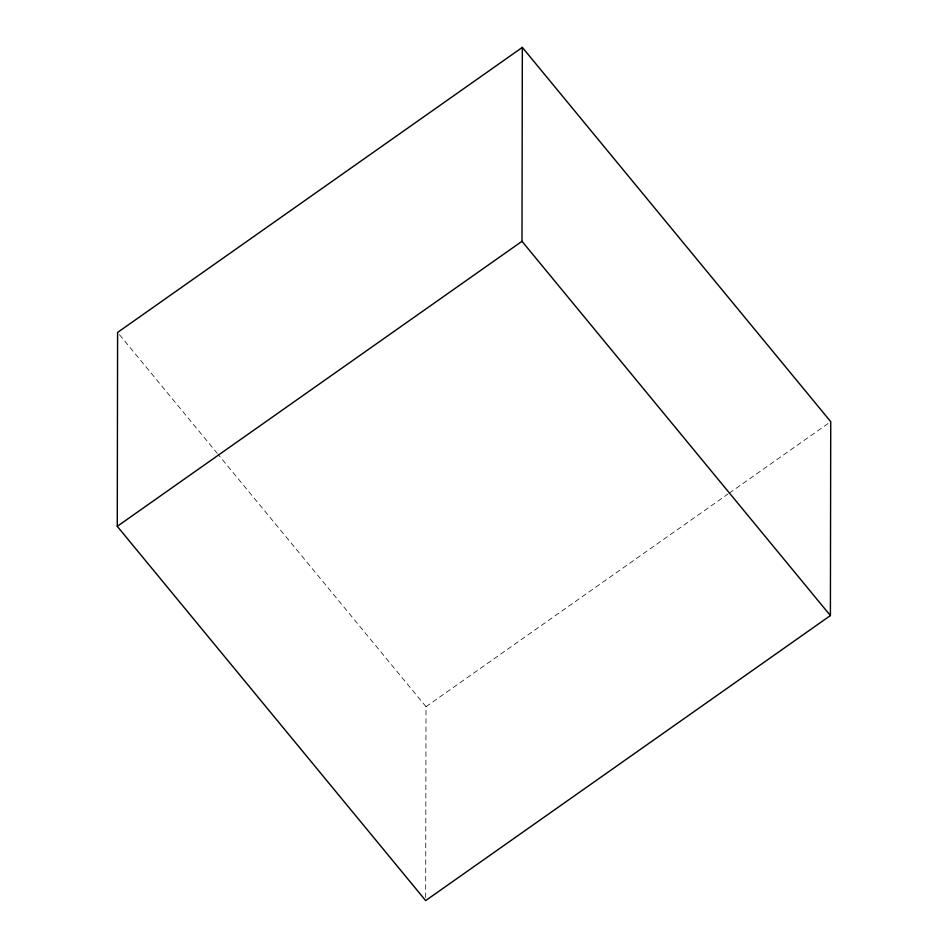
<?xml version="1.0" encoding="UTF-8"?>
<svg xmlns="http://www.w3.org/2000/svg" width="948" height="948" viewBox="0 0 948 948"><rect width="100%" height="100%" fill="white"/><g stroke="black" fill="none" stroke-linecap="round" stroke-linejoin="round"><path stroke-width="0.71" stroke-dasharray="4.74 3.56" d="M425.676 897.638L426.007 706.698L218.206 454.519M426.007 706.698L728.04 493.991M729.249 493.138L828.315 423.365M119.484 334.715L217.27 453.381"/><path stroke-width="1.42" d="M117.268 526.33L117.599 332.428L522.336 47.4L830.732 421.67L830.401 615.572L425.664 900.6L117.268 526.33L521.993 241.302L522.336 47.4M521.993 241.302L830.401 615.572"/></g></svg>
